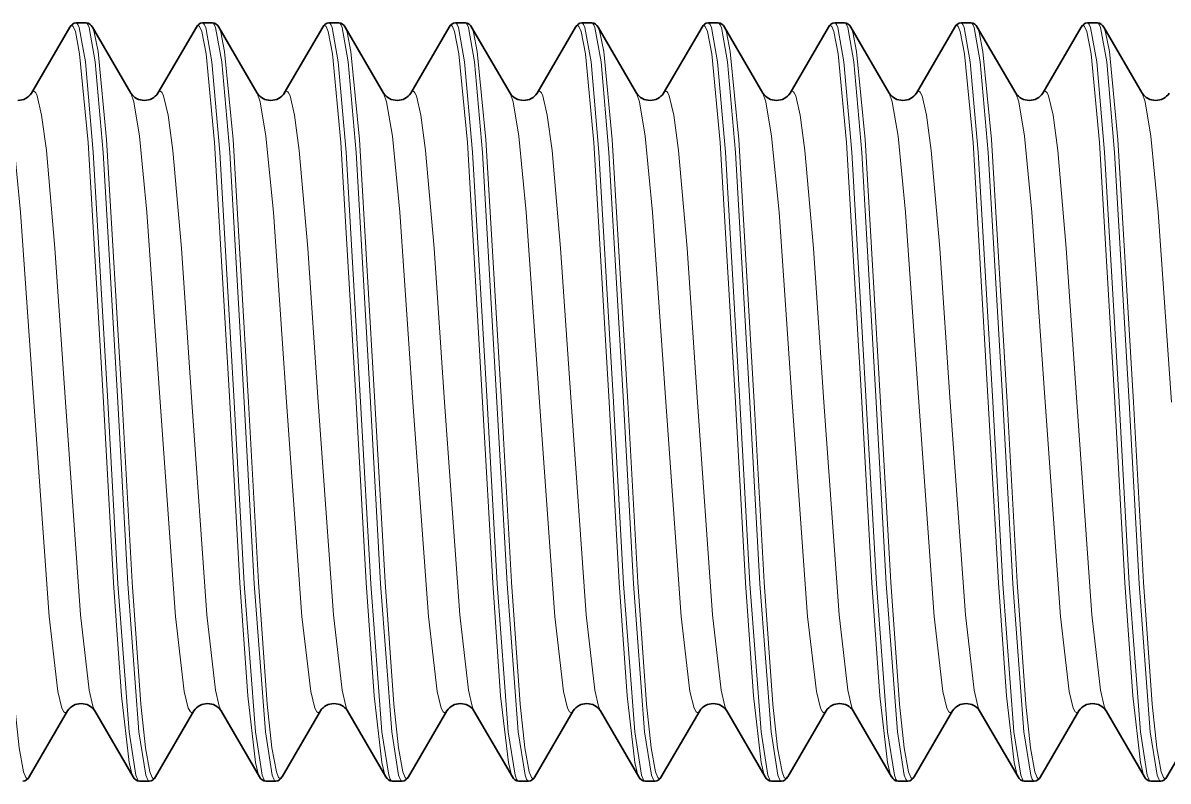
# Model space of a CAD drawing. Extents: x 145 to 857, y 42 to 790.
# Drawn here: x 714.57 to 719.099, y 358.339 to 361.339 of the extents above; entities that cross this region are included whole.
import ezdxf

# ---------------------------------------------------------------- set-up
doc = ezdxf.new("R2010")
doc.units = 0

msp = doc.modelspace()

# ---------------------------------------------------------------- linework, layer by layer
at = {"color": 7, "lineweight": 35, "ltscale": 0.007572}
for p, q in [((714.7556, 361.3229), (714.6036, 361.0609)), ((715.2556, 361.3229), (715.1036, 361.0609)), ((715.7556, 361.3229), (715.6036, 361.0609)), ((716.2556, 361.3229), (716.1036, 361.0609)), ((716.7556, 361.3229), (716.6036, 361.0609)), ((717.2556, 361.3229), (717.1036, 361.0609)), ((717.7556, 361.3229), (717.6036, 361.0609)), ((718.2556, 361.3229), (718.1036, 361.0609)), ((718.7556, 361.3229), (718.6036, 361.0609)), ((715.0056, 358.3556), (714.8536, 358.6175)), ((715.5056, 358.3556), (715.3536, 358.6175)), ((716.0056, 358.3556), (715.8536, 358.6175)), ((716.5056, 358.3556), (716.3536, 358.6175)), ((717.0056, 358.3556), (716.8536, 358.6175)), ((717.5056, 358.3556), (717.3536, 358.6175)), ((718.0056, 358.3556), (717.8536, 358.6175)), ((718.5056, 358.3556), (718.3536, 358.6175)), ((719.0056, 358.3556), (718.8536, 358.6175))]:
    msp.add_line(p, q, dxfattribs=at)
at = {"color": 7, "lineweight": 35, "ltscale": 0.000984192}
for p, q in [((714.7803, 361.3392), (714.8196, 361.3392)), ((715.2803, 361.3392), (715.3196, 361.3392)), ((715.7803, 361.3392), (715.8196, 361.3392)), ((716.2803, 361.3392), (716.3196, 361.3392)), ((716.7803, 361.3392), (716.8196, 361.3392)), ((717.2803, 361.3392), (717.3196, 361.3392)), ((717.7803, 361.3392), (717.8196, 361.3392)), ((718.2803, 361.3392), (718.3196, 361.3392)), ((718.7803, 361.3392), (718.8196, 361.3392)), ((715.0303, 358.3392), (715.0696, 358.3392)), ((715.5303, 358.3392), (715.5696, 358.3392)), ((716.0303, 358.3392), (716.0696, 358.3392)), ((716.5303, 358.3392), (716.5696, 358.3392)), ((717.0303, 358.3392), (717.0696, 358.3392)), ((717.5303, 358.3392), (717.5696, 358.3392)), ((718.0303, 358.3392), (718.0696, 358.3392)), ((718.5303, 358.3392), (718.5696, 358.3392)), ((719.0303, 358.3392), (719.0696, 358.3392))]:
    msp.add_line(p, q, dxfattribs=at)
at = {"color": 7, "lineweight": 35, "ltscale": 0.007571}
for p, q in [((714.8444, 361.3229), (714.9963, 361.0609)), ((715.3444, 361.3229), (715.4963, 361.0609)), ((715.8444, 361.3229), (715.9963, 361.0609)), ((716.3444, 361.3229), (716.4963, 361.0609)), ((716.8444, 361.3229), (716.9963, 361.0609)), ((717.3444, 361.3229), (717.4963, 361.0609)), ((717.8444, 361.3229), (717.9963, 361.0609)), ((718.3444, 361.3229), (718.4963, 361.0609)), ((718.8444, 361.3229), (718.9963, 361.0609)), ((714.5944, 358.3556), (714.7463, 358.6175)), ((715.0944, 358.3556), (715.2463, 358.6175)), ((715.5944, 358.3556), (715.7463, 358.6175)), ((716.0944, 358.3556), (716.2463, 358.6175)), ((716.5944, 358.3556), (716.7463, 358.6175)), ((717.0944, 358.3556), (717.2463, 358.6175)), ((717.5944, 358.3556), (717.7463, 358.6175)), ((718.0944, 358.3556), (718.2463, 358.6175)), ((718.5944, 358.3556), (718.7463, 358.6175)), ((719.0944, 358.3556), (719.2463, 358.6175))]:
    msp.add_line(p, q, dxfattribs=at)
at = {"color": 7, "lineweight": 13, "ltscale": 0.017906}
for p, q in [((714.9278, 359.1241), (714.8879, 359.8392)), ((715.4278, 359.1241), (715.3879, 359.8392)), ((715.9278, 359.1241), (715.8879, 359.8392)), ((716.4278, 359.1241), (716.3879, 359.8392)), ((716.9278, 359.1241), (716.8879, 359.8392)), ((717.4278, 359.1241), (717.3879, 359.8392)), ((717.9278, 359.1241), (717.8879, 359.8392)), ((718.4278, 359.1241), (718.3879, 359.8392)), ((718.9278, 359.1241), (718.8879, 359.8392))]:
    msp.add_line(p, q, dxfattribs=at)
at = {"color": 7, "lineweight": 13, "ltscale": 0.018029}
for p, q in [((714.9451, 359.1201), (714.9053, 359.8401)), ((715.4451, 359.1201), (715.4053, 359.8401)), ((715.9451, 359.1201), (715.9053, 359.8401)), ((716.4451, 359.1201), (716.4053, 359.8401)), ((716.9451, 359.1201), (716.9053, 359.8401)), ((717.4451, 359.1201), (717.4053, 359.8401)), ((717.9451, 359.1201), (717.9053, 359.8401)), ((718.4451, 359.1201), (718.4053, 359.8401)), ((718.9451, 359.1201), (718.9053, 359.8401))]:
    msp.add_line(p, q, dxfattribs=at)
at = {"color": 7, "lineweight": 13, "ltscale": 0.017982}
for p, q in [((714.9844, 359.1201), (714.9447, 359.8383)), ((715.4844, 359.1201), (715.4447, 359.8383)), ((715.9844, 359.1201), (715.9447, 359.8383)), ((716.4844, 359.1201), (716.4447, 359.8383)), ((716.9844, 359.1201), (716.9447, 359.8383)), ((717.4844, 359.1201), (717.4447, 359.8383)), ((717.9844, 359.1201), (717.9447, 359.8383)), ((718.4844, 359.1201), (718.4447, 359.8383)), ((718.9844, 359.1201), (718.9447, 359.8383))]:
    msp.add_line(p, q, dxfattribs=at)
at = {"color": 7, "lineweight": 13, "ltscale": 0.017865}
for p, q in [((715.0018, 359.1257), (714.962, 359.8392)), ((715.5018, 359.1257), (715.462, 359.8392)), ((716.0018, 359.1257), (715.962, 359.8392)), ((716.5018, 359.1257), (716.462, 359.8392)), ((717.0018, 359.1257), (716.962, 359.8392)), ((717.5018, 359.1257), (717.462, 359.8392)), ((718.0018, 359.1257), (717.962, 359.8392)), ((718.5018, 359.1257), (718.462, 359.8392)), ((719.0018, 359.1257), (718.962, 359.8392))]:
    msp.add_line(p, q, dxfattribs=at)
at = {"color": 7, "lineweight": 13}
for points in [[(714.8879, 359.8392), (714.8275, 360.866), (714.7941, 361.2169), (714.7772, 361.3055), (714.7686, 361.3255), (714.7657, 361.3283), (714.7643, 361.329), (714.7621, 361.3291), (714.7599, 361.3281), (714.7556, 361.3229)], [(714.9053, 359.8401), (714.8481, 360.8274), (714.8167, 361.1852), (714.7926, 361.3213), (714.7872, 361.3336), (714.7844, 361.3372), (714.7817, 361.339), (714.7803, 361.3392)], [(714.9447, 359.8383), (714.8875, 360.8266), (714.8561, 361.1849), (714.832, 361.3212), (714.8265, 361.3336), (714.8238, 361.3372), (714.821, 361.339), (714.8196, 361.3392)], [(714.962, 359.8392), (714.9006, 360.8774), (714.8668, 361.2264), (714.8519, 361.3032), (714.8444, 361.3229)], [(715.3879, 359.8392), (715.3275, 360.866), (715.2941, 361.2169), (715.2772, 361.3055), (715.2686, 361.3255), (715.2657, 361.3283), (715.2643, 361.329), (715.2621, 361.3291), (715.2599, 361.3281), (715.2556, 361.3229)], [(715.4053, 359.8401), (715.3481, 360.8274), (715.3167, 361.1852), (715.2926, 361.3213), (715.2872, 361.3336), (715.2844, 361.3372), (715.2817, 361.339), (715.2803, 361.3392)], [(715.4447, 359.8383), (715.3875, 360.8266), (715.3561, 361.1849), (715.332, 361.3212), (715.3265, 361.3336), (715.3238, 361.3372), (715.321, 361.339), (715.3196, 361.3392)], [(715.462, 359.8392), (715.4006, 360.8774), (715.3668, 361.2264), (715.3519, 361.3032), (715.3444, 361.3229)], [(715.8879, 359.8392), (715.8275, 360.866), (715.7941, 361.2169), (715.7772, 361.3055), (715.7686, 361.3255), (715.7657, 361.3283), (715.7643, 361.329), (715.7621, 361.3291), (715.7599, 361.3281), (715.7556, 361.3229)], [(715.9053, 359.8401), (715.8481, 360.8274), (715.8167, 361.1852), (715.7926, 361.3213), (715.7872, 361.3336), (715.7844, 361.3372), (715.7817, 361.339), (715.7803, 361.3392)], [(715.9447, 359.8383), (715.8875, 360.8266), (715.8561, 361.1849), (715.832, 361.3212), (715.8265, 361.3336), (715.8238, 361.3372), (715.821, 361.339), (715.8196, 361.3392)], [(715.962, 359.8392), (715.9006, 360.8774), (715.8668, 361.2264), (715.8519, 361.3032), (715.8444, 361.3229)], [(716.3879, 359.8392), (716.3275, 360.866), (716.2941, 361.2169), (716.2772, 361.3055), (716.2686, 361.3255), (716.2657, 361.3283), (716.2643, 361.329), (716.2621, 361.3291), (716.2599, 361.3281), (716.2556, 361.3229)], [(716.4053, 359.8401), (716.3481, 360.8274), (716.3167, 361.1852), (716.2926, 361.3213), (716.2872, 361.3336), (716.2844, 361.3372), (716.2817, 361.339), (716.2803, 361.3392)], [(716.4447, 359.8383), (716.3875, 360.8266), (716.3561, 361.1849), (716.332, 361.3212), (716.3265, 361.3336), (716.3238, 361.3372), (716.321, 361.339), (716.3196, 361.3392)], [(716.462, 359.8392), (716.4006, 360.8774), (716.3668, 361.2264), (716.3519, 361.3032), (716.3444, 361.3229)], [(716.8879, 359.8392), (716.8275, 360.866), (716.7941, 361.2169), (716.7772, 361.3055), (716.7686, 361.3255), (716.7657, 361.3283), (716.7643, 361.329), (716.7621, 361.3291), (716.7599, 361.3281), (716.7556, 361.3229)], [(716.9053, 359.8401), (716.8481, 360.8274), (716.8167, 361.1852), (716.7926, 361.3213), (716.7872, 361.3336), (716.7844, 361.3372), (716.7817, 361.339), (716.7803, 361.3392)], [(716.9447, 359.8383), (716.8875, 360.8266), (716.8561, 361.1849), (716.832, 361.3212), (716.8265, 361.3336), (716.8238, 361.3372), (716.821, 361.339), (716.8196, 361.3392)], [(716.962, 359.8392), (716.9006, 360.8774), (716.8668, 361.2264), (716.8519, 361.3032), (716.8444, 361.3229)], [(717.3879, 359.8392), (717.3275, 360.866), (717.2941, 361.2169), (717.2772, 361.3055), (717.2686, 361.3255), (717.2657, 361.3283), (717.2643, 361.329), (717.2621, 361.3291), (717.2599, 361.3281), (717.2556, 361.3229)], [(717.4053, 359.8401), (717.3481, 360.8274), (717.3167, 361.1852), (717.2926, 361.3213), (717.2872, 361.3336), (717.2844, 361.3372), (717.2817, 361.339), (717.2803, 361.3392)], [(717.4447, 359.8383), (717.3875, 360.8266), (717.3561, 361.1849), (717.332, 361.3212), (717.3265, 361.3336), (717.3238, 361.3372), (717.321, 361.339), (717.3196, 361.3392)], [(717.462, 359.8392), (717.4006, 360.8774), (717.3668, 361.2264), (717.3519, 361.3032), (717.3444, 361.3229)], [(717.8879, 359.8392), (717.8275, 360.866), (717.7941, 361.2169), (717.7772, 361.3055), (717.7686, 361.3255), (717.7657, 361.3283), (717.7643, 361.329), (717.7621, 361.3291), (717.7599, 361.3281), (717.7556, 361.3229)], [(717.9053, 359.8401), (717.8481, 360.8274), (717.8167, 361.1852), (717.7926, 361.3213), (717.7872, 361.3336), (717.7844, 361.3372), (717.7817, 361.339), (717.7803, 361.3392)], [(717.9447, 359.8383), (717.8875, 360.8266), (717.8561, 361.1849), (717.832, 361.3212), (717.8265, 361.3336), (717.8238, 361.3372), (717.821, 361.339), (717.8196, 361.3392)], [(717.962, 359.8392), (717.9006, 360.8774), (717.8668, 361.2264), (717.8519, 361.3032), (717.8444, 361.3229)], [(718.3879, 359.8392), (718.3275, 360.866), (718.2941, 361.2169), (718.2772, 361.3055), (718.2686, 361.3255), (718.2657, 361.3283), (718.2643, 361.329), (718.2621, 361.3291), (718.2599, 361.3281), (718.2556, 361.3229)], [(718.4053, 359.8401), (718.3481, 360.8274), (718.3167, 361.1852), (718.2926, 361.3213), (718.2872, 361.3336), (718.2844, 361.3372), (718.2817, 361.339), (718.2803, 361.3392)], [(718.4447, 359.8383), (718.3875, 360.8266), (718.3561, 361.1849), (718.332, 361.3212), (718.3265, 361.3336), (718.3238, 361.3372), (718.321, 361.339), (718.3196, 361.3392)], [(718.462, 359.8392), (718.4006, 360.8774), (718.3668, 361.2264), (718.3519, 361.3032), (718.3444, 361.3229)], [(718.8879, 359.8392), (718.8275, 360.866), (718.7941, 361.2169), (718.7772, 361.3055), (718.7686, 361.3255), (718.7657, 361.3283), (718.7643, 361.329), (718.7621, 361.3291), (718.7599, 361.3281), (718.7556, 361.3229)], [(718.9053, 359.8401), (718.8481, 360.8274), (718.8167, 361.1852), (718.7926, 361.3213), (718.7872, 361.3336), (718.7844, 361.3372), (718.7817, 361.339), (718.7803, 361.3392)], [(718.9447, 359.8383), (718.8875, 360.8266), (718.8561, 361.1849), (718.832, 361.3212), (718.8265, 361.3336), (718.8238, 361.3372), (718.821, 361.339), (718.8196, 361.3392)], [(718.962, 359.8392), (718.9006, 360.8774), (718.8668, 361.2264), (718.8519, 361.3032), (718.8444, 361.3229)], [(714.4963, 361.0609), (714.5082, 361.027), (714.5309, 360.8905), (714.5602, 360.5908), (714.6125, 359.8392)], [(714.6036, 361.0609), (714.6076, 361.0663), (714.6096, 361.0678), (714.6127, 361.0686), (714.6142, 361.0683), (714.6172, 361.0664), (714.6202, 361.0627), (714.6262, 361.0503), (714.6438, 360.9745), (714.6625, 360.8341), (714.6963, 360.4476), (714.7375, 359.8392)], [(714.9963, 361.0609), (715.0082, 361.027), (715.0309, 360.8905), (715.0602, 360.5908), (715.1125, 359.8392)], [(715.1036, 361.0609), (715.1076, 361.0663), (715.1096, 361.0678), (715.1127, 361.0686), (715.1142, 361.0683), (715.1172, 361.0664), (715.1202, 361.0627), (715.1262, 361.0503), (715.1438, 360.9745), (715.1625, 360.8341), (715.1963, 360.4476), (715.2375, 359.8392)], [(715.4963, 361.0609), (715.5082, 361.027), (715.5309, 360.8905), (715.5602, 360.5908), (715.6125, 359.8392)], [(715.6036, 361.0609), (715.6076, 361.0663), (715.6096, 361.0678), (715.6127, 361.0686), (715.6142, 361.0683), (715.6172, 361.0664), (715.6202, 361.0627), (715.6262, 361.0503), (715.6438, 360.9745), (715.6625, 360.8341), (715.6963, 360.4476), (715.7375, 359.8392)], [(715.9963, 361.0609), (716.0082, 361.027), (716.0309, 360.8905), (716.0602, 360.5908), (716.1125, 359.8392)], [(716.1036, 361.0609), (716.1076, 361.0663), (716.1096, 361.0678), (716.1127, 361.0686), (716.1142, 361.0683), (716.1172, 361.0664), (716.1202, 361.0627), (716.1262, 361.0503), (716.1438, 360.9745), (716.1625, 360.8341), (716.1963, 360.4476), (716.2375, 359.8392)], [(716.4963, 361.0609), (716.5082, 361.027), (716.5309, 360.8905), (716.5602, 360.5908), (716.6125, 359.8392)], [(716.6036, 361.0609), (716.6076, 361.0663), (716.6096, 361.0678), (716.6127, 361.0686), (716.6142, 361.0683), (716.6172, 361.0664), (716.6202, 361.0627), (716.6262, 361.0503), (716.6438, 360.9745), (716.6625, 360.8341), (716.6963, 360.4476), (716.7375, 359.8392)], [(716.9963, 361.0609), (717.0082, 361.027), (717.0309, 360.8905), (717.0602, 360.5908), (717.1125, 359.8392)], [(717.1036, 361.0609), (717.1076, 361.0663), (717.1096, 361.0678), (717.1127, 361.0686), (717.1142, 361.0683), (717.1172, 361.0664), (717.1202, 361.0627), (717.1262, 361.0503), (717.1438, 360.9745), (717.1625, 360.8341), (717.1963, 360.4476), (717.2375, 359.8392)], [(717.4963, 361.0609), (717.5082, 361.027), (717.5309, 360.8905), (717.5602, 360.5908), (717.6125, 359.8392)], [(717.6036, 361.0609), (717.6076, 361.0663), (717.6096, 361.0678), (717.6127, 361.0686), (717.6142, 361.0683), (717.6172, 361.0664), (717.6202, 361.0627), (717.6262, 361.0503), (717.6438, 360.9745), (717.6625, 360.8341), (717.6963, 360.4476), (717.7375, 359.8392)], [(717.9963, 361.0609), (718.0082, 361.027), (718.0309, 360.8905), (718.0602, 360.5908), (718.1125, 359.8392)], [(718.1036, 361.0609), (718.1076, 361.0663), (718.1096, 361.0678), (718.1127, 361.0686), (718.1142, 361.0683), (718.1172, 361.0664), (718.1202, 361.0627), (718.1262, 361.0503), (718.1438, 360.9745), (718.1625, 360.8341), (718.1963, 360.4476), (718.2375, 359.8392)], [(718.4963, 361.0609), (718.5082, 361.027), (718.5309, 360.8905), (718.5602, 360.5908), (718.6125, 359.8392)], [(718.6036, 361.0609), (718.6076, 361.0663), (718.6096, 361.0678), (718.6127, 361.0686), (718.6142, 361.0683), (718.6172, 361.0664), (718.6202, 361.0627), (718.6262, 361.0503), (718.6438, 360.9745), (718.6625, 360.8341), (718.6963, 360.4476), (718.7375, 359.8392)], [(718.9963, 361.0609), (719.0082, 361.027), (719.0309, 360.8905), (719.0602, 360.5908), (719.1125, 359.8392)], [(714.6125, 359.8392), (714.6732, 358.9904), (714.708, 358.6934), (714.7239, 358.6278), (714.732, 358.6128), (714.7361, 358.61), (714.7402, 358.6106), (714.7443, 358.6143), (714.7463, 358.6175)], [(714.7375, 359.8392), (714.7975, 358.9977), (714.8319, 358.6996), (714.8463, 358.6353), (714.8536, 358.6175)], [(715.1125, 359.8392), (715.1732, 358.9904), (715.208, 358.6934), (715.2239, 358.6278), (715.232, 358.6128), (715.2361, 358.61), (715.2402, 358.6106), (715.2443, 358.6143), (715.2463, 358.6175)], [(715.2375, 359.8392), (715.2975, 358.9977), (715.3319, 358.6996), (715.3463, 358.6353), (715.3536, 358.6175)], [(715.6125, 359.8392), (715.6732, 358.9904), (715.708, 358.6934), (715.7239, 358.6278), (715.732, 358.6128), (715.7361, 358.61), (715.7402, 358.6106), (715.7443, 358.6143), (715.7463, 358.6175)], [(715.7375, 359.8392), (715.7975, 358.9977), (715.8319, 358.6996), (715.8463, 358.6353), (715.8536, 358.6175)], [(716.1125, 359.8392), (716.1732, 358.9904), (716.208, 358.6934), (716.2239, 358.6278), (716.232, 358.6128), (716.2361, 358.61), (716.2402, 358.6106), (716.2443, 358.6143), (716.2463, 358.6175)], [(716.2375, 359.8392), (716.2975, 358.9977), (716.3319, 358.6996), (716.3463, 358.6353), (716.3536, 358.6175)], [(716.6125, 359.8392), (716.6732, 358.9904), (716.708, 358.6934), (716.7239, 358.6278), (716.732, 358.6128), (716.7361, 358.61), (716.7402, 358.6106), (716.7443, 358.6143), (716.7463, 358.6175)], [(716.7375, 359.8392), (716.7975, 358.9977), (716.8319, 358.6996), (716.8463, 358.6353), (716.8536, 358.6175)], [(717.1125, 359.8392), (717.1732, 358.9904), (717.208, 358.6934), (717.2239, 358.6278), (717.232, 358.6128), (717.2361, 358.61), (717.2402, 358.6106), (717.2443, 358.6143), (717.2463, 358.6175)], [(717.2375, 359.8392), (717.2975, 358.9977), (717.3319, 358.6996), (717.3463, 358.6353), (717.3536, 358.6175)], [(717.6125, 359.8392), (717.6732, 358.9904), (717.708, 358.6934), (717.7239, 358.6278), (717.732, 358.6128), (717.7361, 358.61), (717.7402, 358.6106), (717.7443, 358.6143), (717.7463, 358.6175)], [(717.7375, 359.8392), (717.7975, 358.9977), (717.8319, 358.6996), (717.8463, 358.6353), (717.8536, 358.6175)], [(718.1125, 359.8392), (718.1732, 358.9904), (718.208, 358.6934), (718.2239, 358.6278), (718.232, 358.6128), (718.2361, 358.61), (718.2402, 358.6106), (718.2443, 358.6143), (718.2463, 358.6175)], [(718.2375, 359.8392), (718.2975, 358.9977), (718.3319, 358.6996), (718.3463, 358.6353), (718.3536, 358.6175)], [(718.6125, 359.8392), (718.6732, 358.9904), (718.708, 358.6934), (718.7239, 358.6278), (718.732, 358.6128), (718.7361, 358.61), (718.7402, 358.6106), (718.7443, 358.6143), (718.7463, 358.6175)], [(718.7375, 359.8392), (718.7975, 358.9977), (718.8319, 358.6996), (718.8463, 358.6353), (718.8536, 358.6175)], [(714.5944, 358.3556), (714.5899, 358.3502), (714.5876, 358.3493), (714.5854, 358.3495), (714.5839, 358.3503), (714.5809, 358.3535), (714.5721, 358.3754), (714.5546, 358.4709), (714.5362, 358.6431), (714.5018, 359.1257)], [(715.0056, 358.3556), (715.0002, 358.3681), (714.9896, 358.4126), (714.9592, 358.6764), (714.9278, 359.1241)], [(715.0303, 358.3392), (715.0287, 358.3395), (715.0256, 358.3418), (715.0225, 358.3464), (715.0164, 358.3623), (714.9893, 358.5346), (714.9451, 359.1201)], [(715.0696, 358.3392), (715.0681, 358.3395), (715.065, 358.3418), (715.0619, 358.3464), (715.0557, 358.3623), (715.0286, 358.5346), (714.9844, 359.1201)], [(715.0944, 358.3556), (715.0899, 358.3502), (715.0876, 358.3493), (715.0854, 358.3495), (715.0839, 358.3503), (715.0809, 358.3535), (715.0721, 358.3754), (715.0546, 358.4709), (715.0362, 358.6431), (715.0018, 359.1257)], [(715.5056, 358.3556), (715.5002, 358.3681), (715.4896, 358.4126), (715.4592, 358.6764), (715.4278, 359.1241)], [(715.5303, 358.3392), (715.5287, 358.3395), (715.5256, 358.3418), (715.5225, 358.3464), (715.5164, 358.3623), (715.4893, 358.5346), (715.4451, 359.1201)], [(715.5696, 358.3392), (715.5681, 358.3395), (715.565, 358.3418), (715.5619, 358.3464), (715.5557, 358.3623), (715.5286, 358.5346), (715.4844, 359.1201)], [(715.5944, 358.3556), (715.5899, 358.3502), (715.5876, 358.3493), (715.5854, 358.3495), (715.5839, 358.3503), (715.5809, 358.3535), (715.5721, 358.3754), (715.5546, 358.4709), (715.5362, 358.6431), (715.5018, 359.1257)], [(716.0056, 358.3556), (716.0002, 358.3681), (715.9896, 358.4126), (715.9592, 358.6764), (715.9278, 359.1241)], [(716.0303, 358.3392), (716.0287, 358.3395), (716.0256, 358.3418), (716.0225, 358.3464), (716.0164, 358.3623), (715.9893, 358.5346), (715.9451, 359.1201)], [(716.0696, 358.3392), (716.0681, 358.3395), (716.065, 358.3418), (716.0619, 358.3464), (716.0557, 358.3623), (716.0286, 358.5346), (715.9844, 359.1201)], [(716.0944, 358.3556), (716.0899, 358.3502), (716.0876, 358.3493), (716.0854, 358.3495), (716.0839, 358.3503), (716.0809, 358.3535), (716.0721, 358.3754), (716.0546, 358.4709), (716.0362, 358.6431), (716.0018, 359.1257)], [(716.5056, 358.3556), (716.5002, 358.3681), (716.4896, 358.4126), (716.4592, 358.6764), (716.4278, 359.1241)], [(716.5303, 358.3392), (716.5287, 358.3395), (716.5256, 358.3418), (716.5225, 358.3464), (716.5164, 358.3623), (716.4893, 358.5346), (716.4451, 359.1201)], [(716.5696, 358.3392), (716.5681, 358.3395), (716.565, 358.3418), (716.5619, 358.3464), (716.5557, 358.3623), (716.5286, 358.5346), (716.4844, 359.1201)], [(716.5944, 358.3556), (716.5899, 358.3502), (716.5876, 358.3493), (716.5854, 358.3495), (716.5839, 358.3503), (716.5809, 358.3535), (716.5721, 358.3754), (716.5546, 358.4709), (716.5362, 358.6431), (716.5018, 359.1257)], [(717.0056, 358.3556), (717.0002, 358.3681), (716.9896, 358.4126), (716.9592, 358.6764), (716.9278, 359.1241)], [(717.0303, 358.3392), (717.0287, 358.3395), (717.0256, 358.3418), (717.0225, 358.3464), (717.0164, 358.3623), (716.9893, 358.5346), (716.9451, 359.1201)], [(717.0696, 358.3392), (717.0681, 358.3395), (717.065, 358.3418), (717.0619, 358.3464), (717.0557, 358.3623), (717.0286, 358.5346), (716.9844, 359.1201)], [(717.0944, 358.3556), (717.0899, 358.3502), (717.0876, 358.3493), (717.0854, 358.3495), (717.0839, 358.3503), (717.0809, 358.3535), (717.0721, 358.3754), (717.0546, 358.4709), (717.0362, 358.6431), (717.0018, 359.1257)], [(717.5056, 358.3556), (717.5002, 358.3681), (717.4896, 358.4126), (717.4592, 358.6764), (717.4278, 359.1241)], [(717.5303, 358.3392), (717.5287, 358.3395), (717.5256, 358.3418), (717.5225, 358.3464), (717.5164, 358.3623), (717.4893, 358.5346), (717.4451, 359.1201)], [(717.5696, 358.3392), (717.5681, 358.3395), (717.565, 358.3418), (717.5619, 358.3464), (717.5557, 358.3623), (717.5286, 358.5346), (717.4844, 359.1201)], [(717.5944, 358.3556), (717.5899, 358.3502), (717.5876, 358.3493), (717.5854, 358.3495), (717.5839, 358.3503), (717.5809, 358.3535), (717.5721, 358.3754), (717.5546, 358.4709), (717.5362, 358.6431), (717.5018, 359.1257)], [(718.0056, 358.3556), (718.0002, 358.3681), (717.9896, 358.4126), (717.9592, 358.6764), (717.9278, 359.1241)], [(718.0303, 358.3392), (718.0287, 358.3395), (718.0256, 358.3418), (718.0225, 358.3464), (718.0164, 358.3623), (717.9893, 358.5346), (717.9451, 359.1201)], [(718.0696, 358.3392), (718.0681, 358.3395), (718.065, 358.3418), (718.0619, 358.3464), (718.0557, 358.3623), (718.0286, 358.5346), (717.9844, 359.1201)], [(718.0944, 358.3556), (718.0899, 358.3502), (718.0876, 358.3493), (718.0854, 358.3495), (718.0839, 358.3503), (718.0809, 358.3535), (718.0721, 358.3754), (718.0546, 358.4709), (718.0362, 358.6431), (718.0018, 359.1257)], [(718.5056, 358.3556), (718.5002, 358.3681), (718.4896, 358.4126), (718.4592, 358.6764), (718.4278, 359.1241)], [(718.5303, 358.3392), (718.5287, 358.3395), (718.5256, 358.3418), (718.5225, 358.3464), (718.5164, 358.3623), (718.4893, 358.5346), (718.4451, 359.1201)], [(718.5696, 358.3392), (718.5681, 358.3395), (718.565, 358.3418), (718.5619, 358.3464), (718.5557, 358.3623), (718.5286, 358.5346), (718.4844, 359.1201)], [(718.5944, 358.3556), (718.5899, 358.3502), (718.5876, 358.3493), (718.5854, 358.3495), (718.5839, 358.3503), (718.5809, 358.3535), (718.5721, 358.3754), (718.5546, 358.4709), (718.5362, 358.6431), (718.5018, 359.1257)], [(719.0056, 358.3556), (719.0002, 358.3681), (718.9896, 358.4126), (718.9592, 358.6764), (718.9278, 359.1241)], [(719.0303, 358.3392), (719.0287, 358.3395), (719.0256, 358.3418), (719.0225, 358.3464), (719.0164, 358.3623), (718.9893, 358.5346), (718.9451, 359.1201)], [(719.0696, 358.3392), (719.0681, 358.3395), (719.065, 358.3418), (719.0619, 358.3464), (719.0557, 358.3623), (719.0286, 358.5346), (718.9844, 359.1201)], [(719.0944, 358.3556), (719.0899, 358.3502), (719.0876, 358.3493), (719.0854, 358.3495), (719.0839, 358.3503), (719.0809, 358.3535), (719.0721, 358.3754), (719.0546, 358.4709), (719.0362, 358.6431), (719.0018, 359.1257)]]:
    msp.add_lwpolyline(points, dxfattribs=at)
at = {"color": 7, "lineweight": 35}
for centre, radius, start, end in [((714.7817, 361.3106), 0.0287, 92.8741, 154.8975), ((714.818, 361.3103), 0.0291, 25.4737, 86.7101), ((715.2817, 361.3106), 0.0287, 92.8741, 154.8975), ((715.318, 361.3103), 0.0291, 25.4737, 86.7101), ((715.7817, 361.3106), 0.0287, 92.8741, 154.8975), ((715.818, 361.3103), 0.0291, 25.4737, 86.7101), ((716.2817, 361.3106), 0.0287, 92.8741, 154.8975), ((716.318, 361.3103), 0.0291, 25.4737, 86.7101), ((716.7817, 361.3106), 0.0287, 92.8741, 154.8975), ((716.818, 361.3103), 0.0291, 25.4737, 86.7101), ((717.2817, 361.3106), 0.0287, 92.8741, 154.8975), ((717.318, 361.3103), 0.0291, 25.4737, 86.7101), ((717.7817, 361.3106), 0.0287, 92.8741, 154.8975), ((717.818, 361.3103), 0.0291, 25.4737, 86.7101), ((718.2817, 361.3106), 0.0287, 92.8741, 154.8975), ((718.318, 361.3103), 0.0291, 25.4737, 86.7101), ((718.7817, 361.3106), 0.0287, 92.8741, 154.8975), ((718.818, 361.3103), 0.0291, 25.4737, 86.7101), ((714.551, 361.0958), 0.0632, 269.0819, 326.4745), ((715.049, 361.0958), 0.0632, 213.5258, 270.9167), ((715.051, 361.0958), 0.0632, 269.0819, 326.4745), ((715.549, 361.0958), 0.0632, 213.5258, 270.9166), ((715.551, 361.0958), 0.0632, 269.0819, 326.4745), ((716.049, 361.0958), 0.0632, 213.5258, 270.9167), ((716.051, 361.0958), 0.0632, 269.0819, 326.4745), ((716.549, 361.0958), 0.0632, 213.5258, 270.9166), ((716.551, 361.0958), 0.0632, 269.0819, 326.4745), ((717.049, 361.0958), 0.0632, 213.5258, 270.9167), ((717.051, 361.0958), 0.0632, 269.082, 326.4745), ((717.549, 361.0958), 0.0632, 213.5258, 270.9167), ((717.551, 361.0958), 0.0632, 269.082, 326.4745), ((718.049, 361.0958), 0.0632, 213.5258, 270.9167), ((718.051, 361.0958), 0.0632, 269.0819, 326.4745), ((718.549, 361.0958), 0.0632, 213.5258, 270.9166), ((718.551, 361.0958), 0.0632, 269.0819, 326.4745), ((719.049, 361.0958), 0.0632, 213.5258, 270.9166), ((719.051, 361.0958), 0.0632, 269.0819, 326.4745), ((714.799, 358.5826), 0.0632, 89.0833, 146.4742), ((714.801, 358.5826), 0.0632, 33.5255, 90.9181), ((715.299, 358.5826), 0.0632, 89.0833, 146.4742), ((715.301, 358.5826), 0.0632, 33.5255, 90.9181), ((715.799, 358.5826), 0.0632, 89.0834, 146.4742), ((715.801, 358.5826), 0.0632, 33.5255, 90.9181), ((716.299, 358.5826), 0.0632, 89.0833, 146.4742), ((716.301, 358.5826), 0.0632, 33.5255, 90.918), ((716.799, 358.5826), 0.0632, 89.0833, 146.4742), ((716.801, 358.5826), 0.0632, 33.5255, 90.918), ((717.299, 358.5826), 0.0632, 89.0833, 146.4742), ((717.301, 358.5826), 0.0632, 33.5255, 90.9181), ((717.799, 358.5826), 0.0632, 89.0833, 146.4742), ((717.801, 358.5826), 0.0632, 33.5255, 90.9181), ((718.299, 358.5826), 0.0632, 89.0833, 146.4742), ((718.301, 358.5826), 0.0632, 33.5255, 90.918), ((718.799, 358.5826), 0.0632, 89.0833, 146.4742), ((718.801, 358.5826), 0.0632, 33.5255, 90.918), ((714.568, 358.3681), 0.0291, 273.2899, 334.5263), ((715.0317, 358.3678), 0.0287, 205.1025, 267.1259), ((715.068, 358.3681), 0.0291, 273.2899, 334.5263), ((715.5317, 358.3678), 0.0287, 205.1025, 267.1259), ((715.568, 358.3681), 0.0291, 273.2899, 334.5263), ((716.0317, 358.3678), 0.0287, 205.1025, 267.1259), ((716.068, 358.3681), 0.0291, 273.2899, 334.5263), ((716.5317, 358.3678), 0.0287, 205.1025, 267.1259), ((716.568, 358.3681), 0.0291, 273.2899, 334.5263), ((717.0317, 358.3678), 0.0287, 205.1025, 267.1259), ((717.068, 358.3681), 0.0291, 273.2899, 334.5263), ((717.5317, 358.3678), 0.0287, 205.1025, 267.1259), ((717.568, 358.3681), 0.0291, 273.2899, 334.5263), ((718.0317, 358.3678), 0.0287, 205.1025, 267.1259), ((718.068, 358.3681), 0.0291, 273.2899, 334.5263), ((718.5317, 358.3678), 0.0287, 205.1025, 267.1259), ((718.568, 358.3681), 0.0291, 273.2899, 334.5263), ((719.0317, 358.3678), 0.0287, 205.1025, 267.1259), ((719.068, 358.3681), 0.0291, 273.2899, 334.5263)]:
    msp.add_arc(centre, radius, start, end, dxfattribs=at)

doc.saveas('drawing.dxf')
